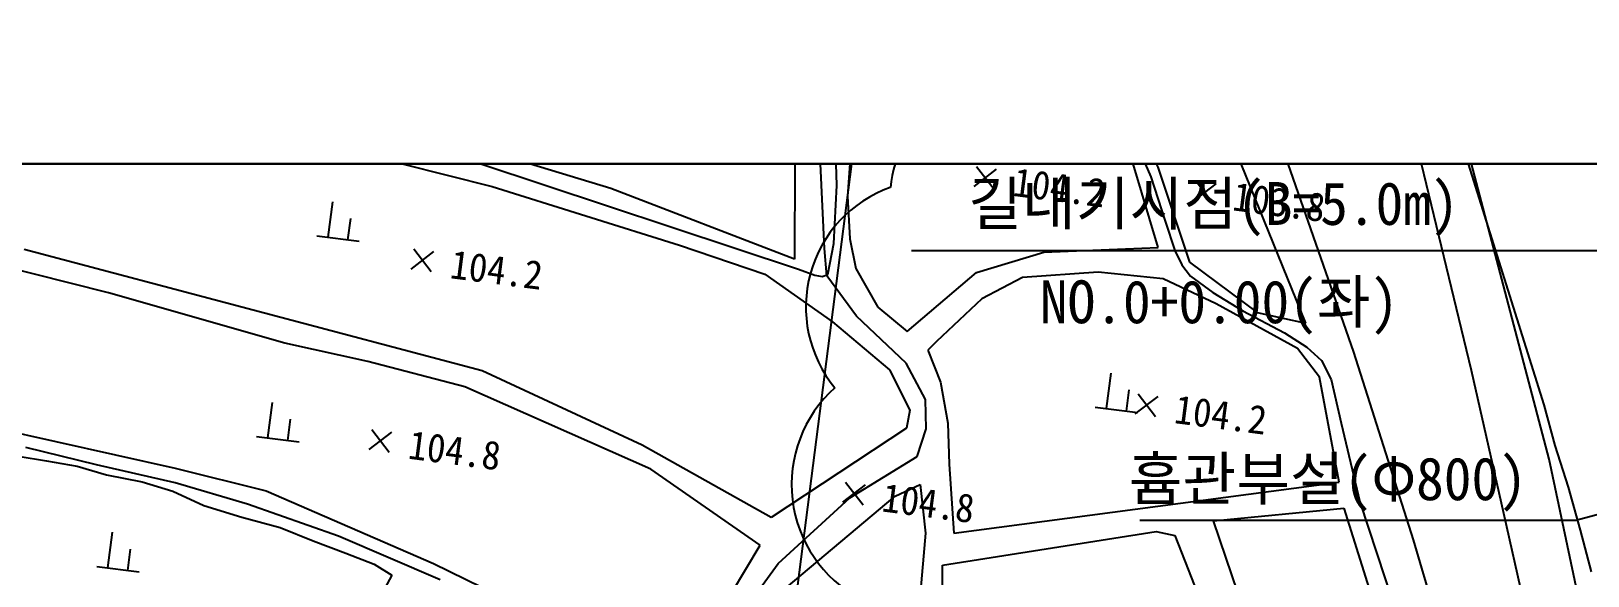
# Model space of a CAD drawing. Header units: millimetres. Extents: x 4198 to 4994, y 1103 to 1807.
# Drawn here: x 4411.5 to 4520.5, y 1519.2 to 1557.3 of the extents above; entities that cross this region are included whole.
import ezdxf
from ezdxf.xclip import XClip

# ---------------------------------------------------------------- set-up
doc = ezdxf.new("R2010")
doc.units = ezdxf.units.MM
doc.header["$LTSCALE"] = 10
doc.header["$MEASUREMENT"] = 0
doc.header["$XCLIPFRAME"] = 2
doc.layers.add('TX-PAPR', color=2, linetype='Continuous', plot=False)
doc.layers.add('TZ-BASE', color=253, linetype='Continuous')
doc.styles.add('HANA', font='GulimChe.ttf')

# ---------------------------------------------------------------- blocks, each defined once
blk = doc.blocks.new('JD-DFHDH6GH34GH7')
at = {"layer": 'TZ-BASE'}
for p, q in [((154.82, -175), (200.66, 181.69)), ((204.4, 84, 104.02), (208.36, 74.76, 104.02)), ((235.75, 54.34, 104), (227.73, 84.9, 104)), ((182.97, 80.09, 103.7), (182.93, 68.34, 103.7)), ((218.72, 63.85, 104.02), (211.94, 80.53, 104.02)), ((230.32, 60.55, 102.25), (225.57, 80.16, 102.25)), ((187.14, 79.4, 104.3), (186.64, 72.74, 104.3)), ((170.09, 73.28, 103.7), (155.88, 77.56, 103.7)), ((205.99, 78.38, 104), (207.88, 74.09, 104)), ((150.03, 76.37, 104.22), (161.77, 73.42, 104.22)), ((156.71, 76.41, 104), (183.22, 67.64, 104)), ((185.89, 73.48, 104), (185.78, 76.95, 104)), ((208.4, 69.16, 104.3), (206.03, 77.04, 104.3)), ((185.03, 69.08, 101.97), (184.71, 75.85, 101.97)), ((217.39, 75.2, 103.69), (222.07, 61.83, 103.69)), ((235.4, 58.14, 104.31), (229.99, 75.42, 104.31)), ((195.5, 73.41, 104.17), (197.08, 74.63, 104.17)), ((195.68, 74.81, 104.17), (196.9, 73.23, 104.17)), ((208.36, 74.76, 104.02), (210.57, 68.13, 104.02)), ((161.77, 73.42, 104.22), (174.88, 69.31, 104.22)), ((182.93, 68.34, 103.7), (170.09, 73.28, 103.7)), ((185.69, 69.43, 104), (185.89, 73.48, 104)), ((207.88, 74.09, 104), (208.88, 71, 104)), ((210.87, 72.39, 103.77), (212.45, 73.61, 103.77)), ((211.05, 73.79, 103.77), (212.27, 72.21, 103.77)), ((150.29, 69.87, 104.26), (150.61, 72.35, 104.26)), ((186.64, 72.74, 104.3), (186.8, 69.76, 104.3)), ((151.68, 69.69, 104.26), (151.87, 71.18, 104.26)), ((208.88, 71, 104), (209.56, 68.93, 104)), ((149.5, 69.97, 104.26), (152.47, 69.59, 104.26)), ((186.8, 69.76, 104.3), (187.22, 67.69, 104.3)), ((161.07, 60.53, 104.22), (129.02, 69.02, 104.22)), ((156.1, 67.64, 104.21), (157.69, 68.87, 104.21)), ((156.28, 69.05, 104.21), (157.51, 67.46, 104.21)), ((174.88, 69.31, 104.22), (180.86, 67.28, 104.22)), ((185.19, 67.16, 101.97), (185.03, 69.08, 101.97)), ((185.27, 67.25, 104), (185.69, 69.43, 104)), ((191.12, 68.93), (240.83, 68.93)), ((195.67, 67.4, 104.3), (200.39, 68.83, 104.3)), ((200.39, 68.83, 104.3), (208.4, 69.16, 104.3)), ((209.56, 68.93, 104), (210.04, 67.93, 104)), ((134.92, 65.97, 104.75), (126.29, 68.16, 104.75)), ((183.22, 67.64, 104), (184.35, 67.22, 104)), ((187.22, 67.69, 104.3), (188.77, 64.97, 104.3)), ((210.04, 67.93, 104), (210.65, 67.14, 104)), ((210.57, 68.13, 104.02), (215.32, 64.6, 104.02)), ((180.86, 67.28, 104.22), (185.6, 63.95, 104.22)), ((184.35, 67.22, 104), (184.86, 67.13, 104)), ((184.86, 67.13, 104), (185.27, 67.25, 104)), ((187.27, 64.34, 101.97), (185.19, 67.16, 101.97)), ((190.81, 63.28, 104.3), (195.67, 67.4, 104.3)), ((198.89, 67.04, 104.52), (196.04, 65.56, 104.52)), ((204.19, 67.43, 104.52), (198.89, 67.04, 104.52)), ((208.75, 66.96, 104.52), (204.19, 67.43, 104.52)), ((212.45, 65.22, 104.52), (208.75, 66.96, 104.52)), ((210.65, 67.14, 104), (212.21, 66, 104)), ((147.26, 62.46, 104.75), (134.92, 65.97, 104.75)), ((196.04, 65.56, 104.52), (192.88, 62.57, 104.52)), ((212.21, 66, 104), (214.31, 64.73, 104)), ((190.76, 61.06, 101.97), (187.27, 64.34, 101.97)), ((188.77, 64.97, 104.3), (190.81, 63.28, 104.3)), ((218.15, 62.08, 104.52), (212.45, 65.22, 104.52)), ((214.31, 64.73, 104), (217.23, 63.18, 104)), ((215.32, 64.6, 104.02), (218.72, 63.85, 104.02)), ((185.6, 63.95, 104.22), (189.58, 60.58, 104.22)), ((153.08, 61.18, 104.75), (147.26, 62.46, 104.75)), ((192.88, 62.57, 104.52), (192.27, 61.96, 104.52)), ((217.23, 63.18, 104), (218.8, 62.17, 104)), ((218.8, 62.17, 104), (219.82, 61.24, 104)), ((159.85, 59.4, 104.75), (153.08, 61.18, 104.75)), ((192.1, 58.52, 101.97), (190.76, 61.06, 101.97)), ((192.27, 61.96, 104.52), (193.15, 59.72, 104.52)), ((219.69, 60.08, 104.52), (218.15, 62.08, 104.52)), ((219.82, 61.24, 104), (220.5, 59.92, 104)), ((222.07, 61.83, 103.69), (226.24, 48.7, 103.69)), ((172.27, 55.33, 104.22), (161.07, 60.53, 104.22)), ((189.58, 60.58, 104.22), (191.01, 57.76, 104.22)), ((204.78, 57.88, 104.52), (205.1, 60.36, 104.52)), ((221.06, 52.74, 104.52), (219.69, 60.08, 104.52)), ((232.42, 51.27, 102.25), (230.32, 60.55, 102.25)), ((172.87, 53.63, 104.75), (159.85, 59.4, 104.75)), ((193.15, 59.72, 104.52), (193.66, 56.85, 104.52)), ((206.17, 57.7, 104.52), (206.36, 59.19, 104.52)), ((206.98, 58.91, 104.21), (208.2, 57.33, 104.21)), ((220.5, 59.92, 104), (221.19, 56.86, 104)), ((119.6, 58.15, 104.75), (139.59, 53.72, 104.75)), ((146.08, 55.83, 104.26), (146.4, 58.31, 104.26)), ((191.01, 57.76, 104.22), (190.77, 56.5, 104.22)), ((192.15, 56.46, 101.97), (192.1, 58.52, 101.97)), ((203.98, 57.98, 104.52), (206.96, 57.6, 104.52)), ((206.79, 57.51, 104.21), (208.38, 58.73, 104.21)), ((236.17, 55.29, 104.31), (235.4, 58.14, 104.31)), ((147.47, 55.65, 104.26), (147.66, 57.14, 104.26)), ((193.66, 56.85, 104.52), (193.76, 53.99, 104.52)), ((221.19, 56.86, 104), (222.51, 51.35, 104)), ((145.28, 55.93, 104.26), (148.26, 55.55, 104.26)), ((153.17, 55.02, 104.79), (154.75, 56.24, 104.79)), ((153.35, 56.42, 104.79), (154.57, 54.84, 104.79)), ((190.77, 56.5, 104.22), (181.29, 50.26, 104.22)), ((191.51, 54.53, 101.97), (192.15, 56.46, 101.97)), ((237.63, 50.06), (260.87, 56.42)), ((128.6, 54.54, 105.59), (130.59, 54.22, 105.59)), ((134.08, 53.95, 105), (129.14, 55.15, 105)), ((181.29, 50.26, 104.22), (172.27, 55.33, 104.22)), ((186.81, 51.63, 101.97), (191.51, 54.53, 101.97)), ((237.12, 52.38, 104.31), (236.17, 55.29, 104.31)), ((130.59, 54.22, 105.59), (132.72, 53.84, 105.59)), ((132.72, 53.84, 105.59), (134.78, 53.24, 105.59)), ((139.59, 52.68, 105), (134.08, 53.95, 105)), ((139.59, 53.72, 104.75), (145.96, 52.12, 104.75)), ((180.53, 48.32, 104.75), (172.87, 53.63, 104.75)), ((193.76, 53.99, 104.52), (194.08, 49.16, 104.52)), ((237.72, 45.08, 104), (235.75, 54.34, 104)), ((134.78, 53.24, 105.59), (137.27, 52.76, 105.59)), ((137.27, 52.76, 105.59), (139.42, 52.09, 105.59)), ((144.64, 51.18, 105), (139.59, 52.68, 105)), ((186.32, 51.33, 104.75), (187.91, 52.55, 104.75)), ((186.5, 52.73, 104.75), (187.73, 51.15, 104.75)), ((189.99, 51.76, 104.75), (191.72, 52.56, 104.75)), ((191.72, 52.56, 104.75), (192.1, 49.15, 104.75)), ((194.08, 49.16, 104.52), (221.06, 52.74, 104.52)), ((237.94, 49.38, 104.31), (237.12, 52.38, 104.31)), ((139.42, 52.09, 105.59), (141.58, 51.1, 105.59)), ((145.96, 52.12, 104.75), (157.67, 47.03, 104.75)), ((181.78, 47.03, 101.97), (186.81, 51.63, 101.97)), ((182.37, 45.37, 104.75), (189.99, 51.76, 104.75)), ((222.51, 51.35, 104), (224.85, 44.19, 104)), ((234.77, 40.83, 102.25), (232.42, 51.27, 102.25)), ((141.58, 51.1, 105.59), (144.26, 50.27, 105.59)), ((144.26, 50.27, 105.59), (146.93, 49.56, 105.59)), ((151.02, 48.94, 105), (144.64, 51.18, 105)), ((212.27, 50.03, 104.28), (221.38, 50.9, 104.28)), ((221.38, 50.9, 104.28), (225.61, 37.53, 104.28)), ((134.88, 46.74, 104.26), (135.2, 49.22, 104.26)), ((146.93, 49.56, 105.59), (149.25, 48.62, 105.59)), ((192.1, 49.15, 104.75), (191.71, 44.61, 104.75)), ((193.3, 46.93, 104.89), (208.24, 49.28, 104.89)), ((207.1, 50.06), (237.63, 50.06)), ((208.24, 49.28, 104.89), (209.55, 49, 104.89)), ((214.87, 42.36, 104.28), (212.27, 50.03, 104.28)), ((238.73, 46.46, 104.31), (237.94, 49.38, 104.31)), ((136.27, 46.56, 104.26), (136.46, 48.05, 104.26)), ((149.25, 48.62, 105.59), (151.53, 47.76, 105.59)), ((158.14, 45.9, 105), (151.02, 48.94, 105)), ((178.52, 44.96, 104.75), (180.53, 48.32, 104.75)), ((209.55, 49, 104.89), (213.38, 39.28, 104.89)), ((226.24, 48.7, 103.69), (230.18, 35.31, 103.69)), ((151.53, 47.76, 105.59), (153.52, 47, 105.59)), ((153.52, 47, 105.59), (154.74, 46.23, 105.59)), ((157.67, 47.03, 104.75), (168.56, 41.72, 104.75)), ((175.3, 38.12, 101.97), (181.78, 47.03, 101.97)), ((193.29, 43.33, 104.89), (193.3, 46.93, 104.89)), ((134.09, 46.84, 104.26), (137.06, 46.46, 104.26)), ((154.74, 46.23, 105.59), (153.59, 44.05, 105.59))]:
    blk.add_line(p, q, dxfattribs=at)
for centre, radius, start, end in [((196.78, 72.78), 7.16, 65.527, 175.527), ((235.8, 69.22), 9.42, 27.6776, 137.6776), ((192.61, 64.98), 8.88, 109.5401, 219.5401), ((191.79, 52.57), 9.06, 131.7262, 241.7262)]:
    blk.add_arc(centre, radius, start, end, dxfattribs=at)
at = {"layer": 'TZ-BASE', "style": 'HANA'}
for s, height, rotation, p in [('길내기시점(B=5.0m)', 3, 0, (195.09, 70.73)), ('104.2', 2, 352.6776, (198.15, 72.77, 104.17)), ('103.8', 2, 352.6776, (213.52, 71.76, 103.77)), ('104.2', 2, 352.6776, (158.75, 67.01, 104.21)), ('NO.0+0.00(좌)', 3, 0, (200.11, 63.85)), ('104.2', 2, 352.6776, (209.44, 56.87, 104.21)), ('104.8', 2, 352.6776, (155.82, 54.38, 104.79)), ('흄관부설(Φ800)', 3, 0, (206.33, 51.47)), ('104.8', 2, 352.6776, (188.97, 50.69, 104.75))]:
    blk.add_text(s, height=height, rotation=rotation, dxfattribs=at).set_placement(p)

msp = doc.modelspace()

# ---------------------------------------------------------------- linework, layer by layer
at = {"layer": 'TX-PAPR', "flags": 128}
msp.add_lwpolyline([(4282.02, 1398), (4282.02, 1548), (4982.02, 1548), (4982.02, 1398), (4282.02, 1398)], dxfattribs=at)

# ---------------------------------------------------------------- block references
at = {"layer": 'TZ-BASE'}
ref = msp.add_blockref('JD-DFHDH6GH34GH7', (4282.02, 1473), dxfattribs=at)
XClip(ref).set_block_clipping_path([(0.0000000001, -75), (700.0000000011, 75.0000000102)])

doc.saveas('drawing.dxf')
